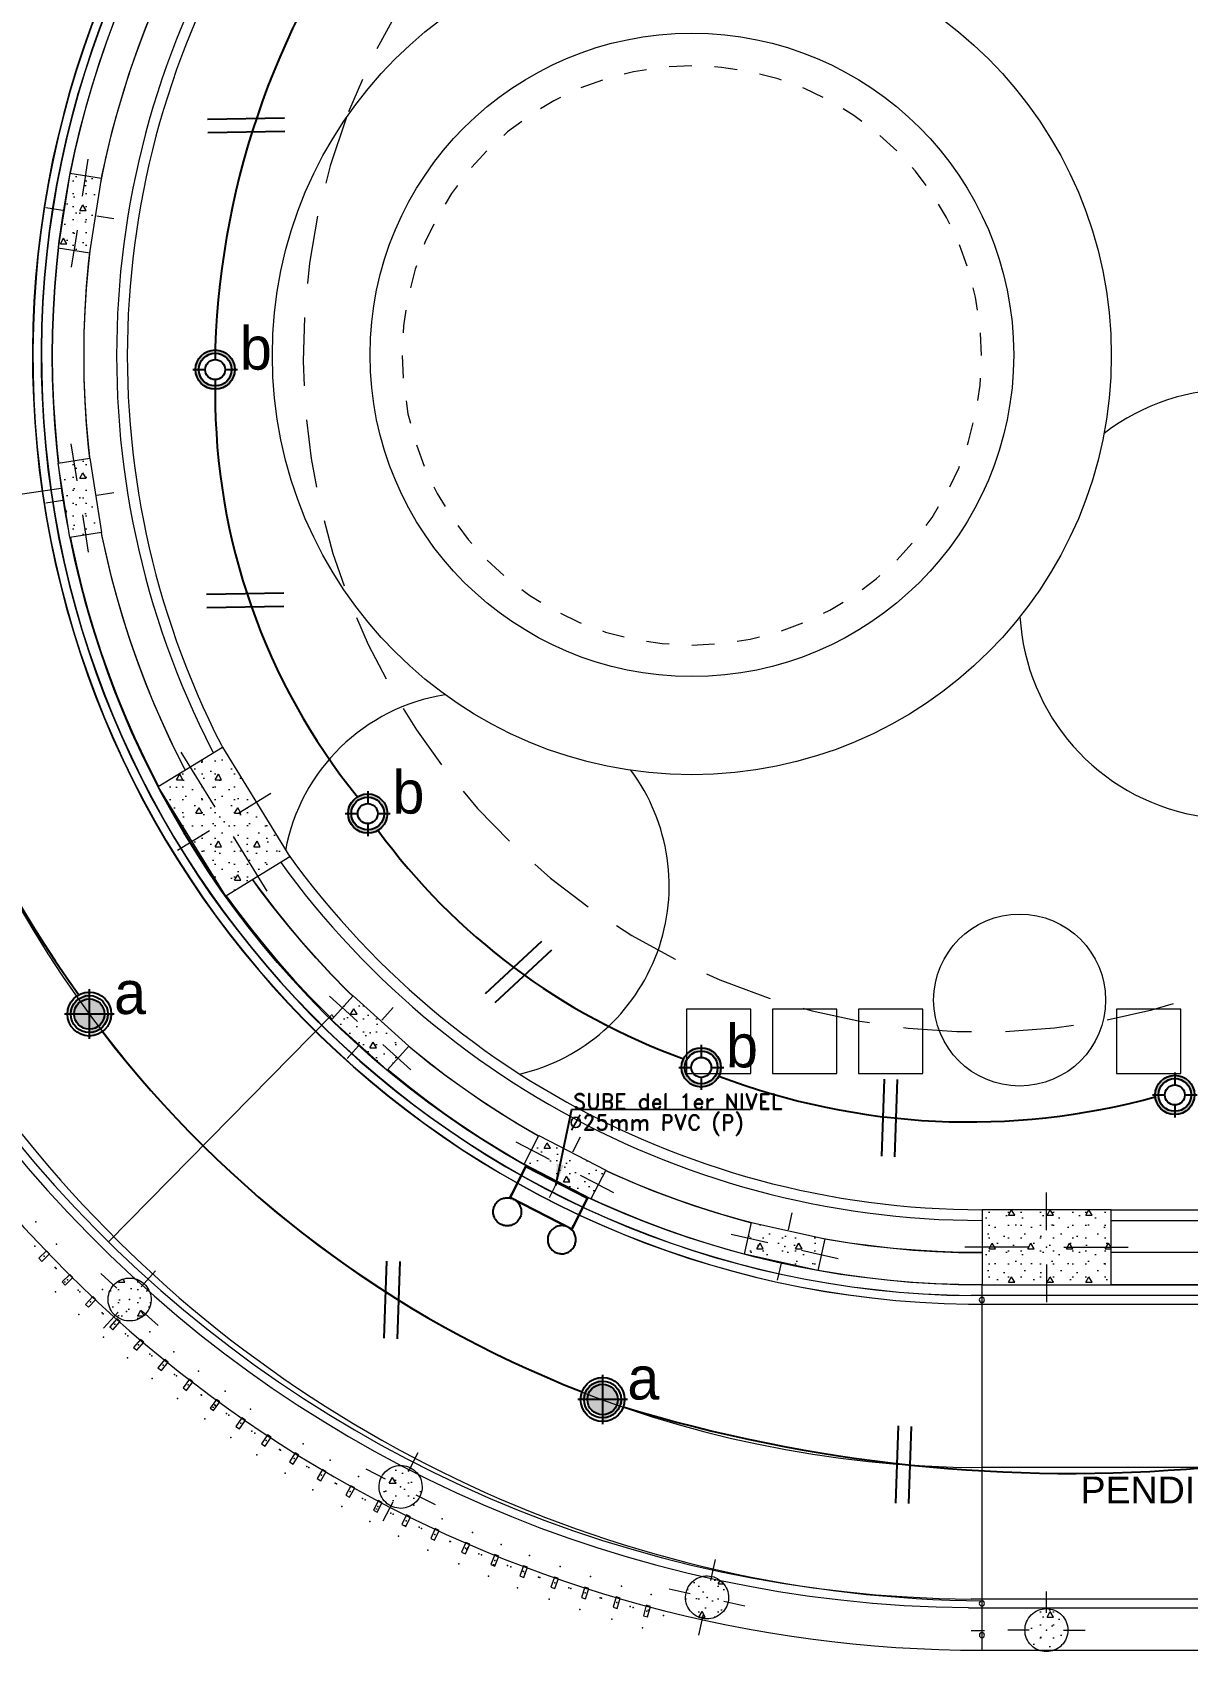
# Model space of a CAD drawing. Header units: feet. Extents: x 2 to 125, y -24 to 91.
# Drawn here: x 77.72 to 83.1, y 42.68 to 50.22 of the extents above; entities that cross this region are included whole.
import ezdxf

# ---------------------------------------------------------------- set-up
doc = ezdxf.new("R2010")
doc.units = ezdxf.units.FT
doc.header["$MEASUREMENT"] = 0
doc.set_wipeout_variables(frame=1)
for name, pattern in [('CONTINUA', [0]), ('Dashed', [0.211667, 0.105833, -0.105833]), ('HIDDEN', [9.525, 6.35, -3.175]), ('HIDDEN2', [0.1875, 0.125, -0.0625]), ('Wipeout_Contour', [1, 0, -1])]:
    doc.linetypes.add(name, pattern=pattern)
doc.layers.add('ALUMBRADO', color=1, linetype='Continuous')
doc.layers.add('Structural - Bearing', color=7, linetype='Continuous')
for name, color, linetype, lineweight, true_color in [('Annotation - Text_Pen_No__167', 7, 'Continuous', 13, 0x6a6a6a), ('Drawing & Figure_Pen_No__167', 7, 'Continuous', 13, 0x6a6a6a), ('Estructura – Carga_Pen_No__167', 7, 'Continuous', 13, 0x6a6a6a), ('RAMPA PROPUESTA 1 CERRAMIENTO_Pen_No__123', 7, 'Continuous', 0, 0xd8d8d8), ('Structural - Bearing_Pen_No__167', 7, 'Continuous', 13, 0x6a6a6a), ('Structural - Bearing_Pen_No__4', 7, 'Continuous', 20, 0x029e21)]:
    doc.layers.add(name, color=color, linetype=linetype, lineweight=lineweight, true_color=true_color)
for name, color, linetype, lineweight in [('corriente debil', 30, 'Continuous', 15), ('Cotas varias El', 253, 'Continuous', 13), ('Drawing & Figure_Pen_No__122', 9, 'Continuous', 13), ('Emergencia', 20, 'Continuous', 25), ('Estructura – Carga_Pen_No__122', 9, 'Continuous', 13), ('Interior - Stair & Railing_Pen_No__122', 9, 'Continuous', 13), ('Structural - Bearing_Pen_No__122', 9, 'Continuous', 13), ('TOMACORRIENTE', 5, 'HIDDEN2', 30)]:
    doc.layers.add(name, color=color, linetype=linetype, lineweight=lineweight)
doc.styles.add('01COTAS', font='romans.shx')
doc.styles.add('GENERATED_STYLE_1', font='arial.ttf')
doc.styles.add('GENERATED_STYLE_3', font='romand.shx')
doc.dimstyles.new('DIM-50-PLANTA', dxfattribs={"dimscale": 0.05, "dimtxt": 2, "dimasz": 2, "dimexe": 2, "dimexo": 2, "dimgap": 1, "dimtad": 1, "dimdec": 0, "dimlfac": 1000, "dimdsep": 46, "dimtxsty": '01COTAS', "dimcen": 25, "dimclrd": 9, "dimclre": 9, "dimclrt": 7, "dimadec": 0, "dimazin": 0, "dimtfac": 1, "dimtdec": 0, "dimtmove": 2, "dimatfit": 3, "dimfxl": 1, "dimtolj": 1, "dimtzin": 0, "dimarcsym": 0})
pattern_1 = [(0, (34.1127, 49.8555), (0, 0.3117692), [0.03, -0.15]), (0, (34.2027, 50.01138), (0, 0.3117692), [0.03, -0.15]), (60, (34.1127, 49.8555), (-0.27, 0.1558846), [0.03, -0.15]), (60, (34.2927, 49.8555), (-0.27, 0.1558846), [0.03, -0.15]), (120, (34.1427, 49.8555), (0.27, 0.1558846), [0.03, -0.15]), (120, (34.3227, 49.8555), (0.27, 0.1558846), [0.03, -0.15]), (0, (34.11271, 49.8855), (0, 0.06), [0, -0.06, 0, -0.09]), (45, (34.14271, 49.8855), (-0.04242641, 0.04242641), [0, -0.045, 0, -0.075])]

# ---------------------------------------------------------------- blocks, each defined once
blk = doc.blocks.new('LED PASILLO')
at = {"layer": 'ALUMBRADO'}
h = blk.add_hatch(color=202, dxfattribs=at)
h.dxf.hatch_style = 1
edge = h.paths.add_edge_path()
edge.add_line((0, 0.1376), (0, -0.1376))
edge.add_line((-0.1376, 0), (0.1376, 0))
edge = h.paths.add_edge_path()
edge.add_line((0, 0), (0, 0.0845))
edge.add_arc((0, 0), 0.0845, 90, 180)
edge.add_line((-0.0845, 0), (0, 0))
edge = h.paths.add_edge_path()
edge.add_line((0.0845, 0), (0, 0))
edge.add_line((0, 0), (0, -0.0845))
edge.add_arc((0, 0), 0.0845, 270, 360)
at = {"layer": 'ALUMBRADO', "color": 202}
for points in [[(0, 0.1376), (0, -0.1376)], [(-0.1376, 0), (0.1376, 0)]]:
    blk.add_lwpolyline(points, dxfattribs=at)
for radius in [0.1222, 0.1028, 0.0845]:
    blk.add_circle((0, 0), radius, dxfattribs=at)
blk = doc.blocks.new('LED')
at = {"layer": 'ALUMBRADO'}
h = blk.add_hatch(color=256, dxfattribs=at)
h.dxf.hatch_style = 1
edge = h.paths.add_edge_path(flags=17)
edge.add_arc((0, 0), 0.135, 0, 360)
edge = h.paths.add_edge_path()
edge.add_arc((0, 0), 0.162, 0, 360)
for points in [[(0, 0.185), (0, 0.082)], [(-0.185, 0), (-0.082, 0)], [(0.082, 0), (0.185, 0)], [(0, -0.082), (0, -0.185)]]:
    blk.add_lwpolyline(points, dxfattribs=at)
at = {"layer": 'ALUMBRADO', "linetype": 'CONTINUA', "ltscale": 0.003}
for radius in [0.162, 0.135, 0.0824]:
    blk.add_circle((0, 0), radius, dxfattribs=at)
blk = doc.blocks.new('Emergencia')
blk.add_lwpolyline([(0, 0), (0, 0)])
at = {"layer": 'Emergencia', "color": 5, "lineweight": 30}
for points in [[(0.25, -0.25), (0.25, 0), (-0.25, 0), (-0.25, -0.25)], [(-0.25, -0.222), (-0.25, -0.25), (0.25, -0.25), (0.25, -0.222)]]:
    blk.add_lwpolyline(points, dxfattribs=at)
at = {"color": 1, "lineweight": 5}
for points in [[(-0.171, -0.263), (-0.164, -0.267), (-0.158, -0.272), (-0.152, -0.277), (-0.146, -0.283), (-0.141, -0.289), (-0.136, -0.295), (-0.132, -0.302), (-0.129, -0.309), (-0.126, -0.316), (-0.123, -0.324), (-0.121, -0.332), (-0.12, -0.34), (-0.12, -0.348), (-0.12, -0.355), (-0.12, -0.363), (-0.121, -0.371), (-0.123, -0.379), (-0.126, -0.387), (-0.129, -0.394), (-0.133, -0.401), (-0.137, -0.408), (-0.141, -0.414), (-0.147, -0.42), (-0.152, -0.426), (-0.158, -0.431), (-0.165, -0.436), (-0.172, -0.44), (-0.179, -0.443), (-0.186, -0.447), (-0.194, -0.449), (-0.201, -0.451), (-0.209, -0.452), (-0.217, -0.453), (-0.225, -0.453), (-0.233, -0.452), (-0.241, -0.451), (-0.249, -0.449), (-0.256, -0.446), (-0.264, -0.443), (-0.271, -0.44), (-0.277, -0.436), (-0.284, -0.431), (-0.29, -0.426), (-0.295, -0.42), (-0.301, -0.414), (-0.305, -0.408), (-0.309, -0.401), (-0.313, -0.394), (-0.316, -0.386), (-0.319, -0.379), (-0.32, -0.371), (-0.322, -0.363), (-0.322, -0.355), (-0.322, -0.347), (-0.322, -0.339), (-0.32, -0.331), (-0.318, -0.324), (-0.316, -0.316), (-0.313, -0.309), (-0.309, -0.302), (-0.305, -0.295), (-0.3, -0.288), (-0.295, -0.282), (-0.29, -0.277), (-0.284, -0.272), (-0.277, -0.267), (-0.27, -0.263), (-0.263, -0.259), (-0.256, -0.256), (-0.248, -0.254), (-0.241, -0.252), (-0.233, -0.251), (-0.225, -0.25), (-0.217, -0.25), (-0.209, -0.251), (-0.201, -0.252), (-0.193, -0.254), (-0.186, -0.256), (-0.178, -0.259)], [(0.171, -0.263), (0.164, -0.267), (0.158, -0.272), (0.152, -0.277), (0.146, -0.283), (0.141, -0.289), (0.136, -0.295), (0.132, -0.302), (0.129, -0.309), (0.126, -0.316), (0.123, -0.324), (0.121, -0.332), (0.12, -0.34), (0.12, -0.348), (0.12, -0.355), (0.12, -0.363), (0.121, -0.371), (0.123, -0.379), (0.126, -0.387), (0.129, -0.394), (0.133, -0.401), (0.137, -0.408), (0.141, -0.414), (0.147, -0.42), (0.152, -0.426), (0.158, -0.431), (0.165, -0.436), (0.172, -0.44), (0.179, -0.443), (0.186, -0.447), (0.194, -0.449), (0.201, -0.451), (0.209, -0.452), (0.217, -0.453), (0.225, -0.453), (0.233, -0.452), (0.241, -0.451), (0.249, -0.449), (0.256, -0.446), (0.264, -0.443), (0.271, -0.44), (0.277, -0.436), (0.284, -0.431), (0.29, -0.426), (0.295, -0.42), (0.301, -0.414), (0.305, -0.408), (0.309, -0.401), (0.313, -0.394), (0.316, -0.386), (0.319, -0.379), (0.32, -0.371), (0.322, -0.363), (0.322, -0.355), (0.322, -0.347), (0.322, -0.339), (0.32, -0.331), (0.318, -0.324), (0.316, -0.316), (0.313, -0.309), (0.309, -0.302), (0.305, -0.295), (0.3, -0.288), (0.295, -0.282), (0.29, -0.277), (0.284, -0.272), (0.277, -0.267), (0.27, -0.263), (0.263, -0.259), (0.256, -0.256), (0.248, -0.254), (0.241, -0.252), (0.233, -0.251), (0.225, -0.25), (0.217, -0.25), (0.209, -0.251), (0.201, -0.252), (0.193, -0.254), (0.186, -0.256), (0.178, -0.259)]]:
    blk.add_wipeout(points, dxfattribs=at).dxf.layer = 'Emergencia'
at = {"layer": 'Emergencia', "color": 30, "true_color": 0xf26722}
for points in [[(-0.171, -0.263), (-0.164, -0.267), (-0.158, -0.272), (-0.152, -0.277), (-0.146, -0.283), (-0.141, -0.289), (-0.136, -0.295), (-0.132, -0.302), (-0.129, -0.309), (-0.126, -0.316), (-0.123, -0.324), (-0.121, -0.332), (-0.12, -0.34), (-0.12, -0.348), (-0.12, -0.355), (-0.12, -0.363), (-0.121, -0.371), (-0.123, -0.379), (-0.126, -0.387), (-0.129, -0.394), (-0.133, -0.401), (-0.137, -0.408), (-0.141, -0.414), (-0.147, -0.42), (-0.152, -0.426), (-0.158, -0.431), (-0.165, -0.436), (-0.172, -0.44), (-0.179, -0.443), (-0.186, -0.447), (-0.194, -0.449), (-0.201, -0.451), (-0.209, -0.452), (-0.217, -0.453), (-0.225, -0.453), (-0.233, -0.452), (-0.241, -0.451), (-0.249, -0.449), (-0.256, -0.446), (-0.264, -0.443), (-0.271, -0.44), (-0.277, -0.436), (-0.284, -0.431), (-0.29, -0.426), (-0.295, -0.42), (-0.301, -0.414), (-0.305, -0.408), (-0.309, -0.401), (-0.313, -0.394), (-0.316, -0.386), (-0.319, -0.379), (-0.32, -0.371), (-0.322, -0.363), (-0.322, -0.355), (-0.322, -0.347), (-0.322, -0.339), (-0.32, -0.331), (-0.318, -0.324), (-0.316, -0.316), (-0.313, -0.309), (-0.309, -0.302), (-0.305, -0.295), (-0.3, -0.288), (-0.295, -0.282), (-0.29, -0.277), (-0.284, -0.272), (-0.277, -0.267), (-0.27, -0.263), (-0.263, -0.259), (-0.256, -0.256), (-0.248, -0.254), (-0.241, -0.252), (-0.233, -0.251), (-0.225, -0.25), (-0.217, -0.25), (-0.209, -0.251), (-0.201, -0.252), (-0.193, -0.254), (-0.186, -0.256), (-0.178, -0.259)], [(0.171, -0.263), (0.164, -0.267), (0.158, -0.272), (0.152, -0.277), (0.146, -0.283), (0.141, -0.289), (0.136, -0.295), (0.132, -0.302), (0.129, -0.309), (0.126, -0.316), (0.123, -0.324), (0.121, -0.332), (0.12, -0.34), (0.12, -0.348), (0.12, -0.355), (0.12, -0.363), (0.121, -0.371), (0.123, -0.379), (0.126, -0.387), (0.129, -0.394), (0.133, -0.401), (0.137, -0.408), (0.141, -0.414), (0.147, -0.42), (0.152, -0.426), (0.158, -0.431), (0.165, -0.436), (0.172, -0.44), (0.179, -0.443), (0.186, -0.447), (0.194, -0.449), (0.201, -0.451), (0.209, -0.452), (0.217, -0.453), (0.225, -0.453), (0.233, -0.452), (0.241, -0.451), (0.249, -0.449), (0.256, -0.446), (0.264, -0.443), (0.271, -0.44), (0.277, -0.436), (0.284, -0.431), (0.29, -0.426), (0.295, -0.42), (0.301, -0.414), (0.305, -0.408), (0.309, -0.401), (0.313, -0.394), (0.316, -0.386), (0.319, -0.379), (0.32, -0.371), (0.322, -0.363), (0.322, -0.355), (0.322, -0.347), (0.322, -0.339), (0.32, -0.331), (0.318, -0.324), (0.316, -0.316), (0.313, -0.309), (0.309, -0.302), (0.305, -0.295), (0.3, -0.288), (0.295, -0.282), (0.29, -0.277), (0.284, -0.272), (0.277, -0.267), (0.27, -0.263), (0.263, -0.259), (0.256, -0.256), (0.248, -0.254), (0.241, -0.252), (0.233, -0.251), (0.225, -0.25), (0.217, -0.25), (0.209, -0.251), (0.201, -0.252), (0.193, -0.254), (0.186, -0.256), (0.178, -0.259)]]:
    blk.add_lwpolyline(points, close=True, dxfattribs=at)

msp = doc.modelspace()

# ---------------------------------------------------------------- hatches: boundary and pattern name
at = {"layer": 'Cotas varias El'}
h = msp.add_hatch(dxfattribs=at)
h.set_pattern_fill('STRUCTURAL_CONCRETE', color=256, style=0, pattern_type=2)
h.set_pattern_definition(pattern_1)
h.paths.add_polyline_path([(77.8615, 44.4009), (77.8757, 44.3869), (77.9108, 44.4225), (77.8966, 44.4365)])
h = msp.add_hatch(dxfattribs=at)
h.set_pattern_fill('STRUCTURAL_CONCRETE', color=256, style=0, pattern_type=2)
h.set_pattern_definition(pattern_1)
h.paths.add_polyline_path([(78.1004, 44.3863, 0.414214), (78.1077, 44.2451, 0.414214), (78.2489, 44.2523, 0.414214), (78.2416, 44.3935, 0.414214)])
h = msp.add_hatch(dxfattribs=at)
h.set_pattern_fill('STRUCTURAL_CONCRETE', color=256, style=0, pattern_type=2)
h.set_pattern_definition(pattern_1)
h.paths.add_polyline_path([(78.0827, 44.1923), (78.0976, 44.179), (78.1309, 44.2163), (78.116, 44.2297)])
h = msp.add_hatch(dxfattribs=at)
h.set_pattern_fill('STRUCTURAL_CONCRETE', color=256, style=0, pattern_type=2)
h.set_pattern_definition(pattern_1)
h.paths.add_polyline_path([(78.549, 43.8142), (78.5651, 43.8024), (78.5946, 43.8428), (78.5784, 43.8546)])
h = msp.add_hatch(dxfattribs=at)
h.set_pattern_fill('STRUCTURAL_CONCRETE', color=256, style=0, pattern_type=2)
h.set_pattern_definition(pattern_1)
h.paths.add_polyline_path([(79.3468, 43.4932, 0.414214), (79.3901, 43.3586, 0.414214), (79.5247, 43.4019, 0.414214), (79.4814, 43.5365, 0.414214)])
h = msp.add_hatch(dxfattribs=at)
h.set_pattern_fill('STRUCTURAL_CONCRETE', color=256, style=0, pattern_type=2)
h.set_pattern_definition(pattern_1)
h.paths.add_polyline_path([(79.3094, 43.3394), (79.3271, 43.3301), (79.3503, 43.3744), (79.3326, 43.3837)])
h = msp.add_hatch(dxfattribs=at)
h.set_pattern_fill('STRUCTURAL_CONCRETE', color=256, style=0, pattern_type=2)
h.set_pattern_definition(pattern_1)
h.paths.add_polyline_path([(79.4416, 43.2718), (79.4596, 43.263), (79.4817, 43.3079), (79.4637, 43.3167)])
h = msp.add_hatch(dxfattribs=at)
h.set_pattern_fill('STRUCTURAL_CONCRETE', color=256, style=0, pattern_type=2)
h.set_pattern_definition(pattern_1)
h.paths.add_polyline_path([(79.7188, 43.1431), (79.7372, 43.1352), (79.757, 43.1811), (79.7386, 43.1891)])
h = msp.add_hatch(dxfattribs=at)
h.set_pattern_fill('STRUCTURAL_CONCRETE', color=256, style=0, pattern_type=2)
h.set_pattern_definition(pattern_1)
h.paths.add_polyline_path([(79.8551, 43.0859), (79.8737, 43.0785), (79.8924, 43.1249), (79.8738, 43.1323)])
h = msp.add_hatch(dxfattribs=at)
h.set_pattern_fill('STRUCTURAL_CONCRETE', color=256, style=0, pattern_type=2)
h.set_pattern_definition(pattern_1)
h.paths.add_polyline_path([(79.9895, 43.0333), (80.0082, 43.0263), (80.0258, 43.0731), (80.007, 43.0801)])
h = msp.add_hatch(dxfattribs=at)
h.set_pattern_fill('STRUCTURAL_CONCRETE', color=256, style=0, pattern_type=2)
h.set_pattern_definition(pattern_1)
h.paths.add_polyline_path([(80.7633, 42.9547, 0.414214), (80.8394, 42.8355, 0.414214), (80.9586, 42.9116, 0.414214), (80.8825, 43.0308, 0.414214)])
h = msp.add_hatch(dxfattribs=at)
h.set_pattern_fill('STRUCTURAL_CONCRETE', color=256, style=0, pattern_type=2)
h.set_pattern_definition(pattern_1)
h.paths.add_polyline_path([(80.5653, 42.8479), (80.5846, 42.8427), (80.5975, 42.8911), (80.5781, 42.8962)])
h = msp.add_hatch(dxfattribs=at)
h.set_pattern_fill('STRUCTURAL_CONCRETE', color=256, style=0, pattern_type=2)
h.set_pattern_definition(pattern_1)
h.paths.add_polyline_path([(82.3397, 42.7808, 0.414214), (82.4397, 42.6808, 0.414214), (82.5397, 42.7808, 0.414214), (82.4397, 42.8808, 0.414214)])

# ---------------------------------------------------------------- linework, layer by layer
at = {"layer": 'ALUMBRADO', "color": 114, "lineweight": 25}
for points in [[(78.5371, 49.812), (78.896, 49.8185)], [(78.5381, 49.7506), (78.8969, 49.7571)], [(78.5333, 47.6012), (78.8921, 47.6077)], [(78.5342, 47.5398), (78.8931, 47.5463)], [(79.8306, 45.7427), (80.0929, 45.9877)], [(79.8761, 45.7016), (80.1384, 45.9466)], [(81.6736, 44.9862), (81.686, 45.3449)], [(81.735, 44.9839), (81.7474, 45.3426)], [(79.3597, 44.1392), (79.3721, 44.4979)], [(79.421, 44.1369), (79.4334, 44.4956)], [(81.7386, 43.3722), (81.751, 43.7309)], [(81.7999, 43.3699), (81.8123, 43.7286)]]:
    msp.add_lwpolyline(points, dxfattribs=at)
at = {"layer": 'ALUMBRADO', "linetype": 'CONTINUA', "lineweight": 25}
for centre, radius, start, end in [((82.3609, 48.6167), 3.7903, 142.54705, 177.967), ((82.0798, 48.4241), 3.2784, 249.20814, 285.32544), ((82.5538, 50.6673), 7.1572, 253.08663, 275.00029)]:
    msp.add_arc(centre, radius, start, end, dxfattribs=at)
at = {"layer": 'Cotas varias El'}
for p, q in [((76.4071, 47.8809), (77.8764, 48.0981)), ((78.1153, 44.3729), (78.041, 44.4399)), ((78.2282, 44.3787), (78.2952, 44.4529)), ((82.1407, 42.6874), (82.1403, 44.3874)), ((84.6497, 44.3374), (82.1525, 44.3374)), ((84.6497, 44.3374), (82.1525, 44.3374)), ((84.6497, 44.3374), (82.1525, 44.3374)), ((84.6497, 44.3374), (82.1525, 44.3374)), ((84.6496, 44.3374), (82.1527, 44.3373)), ((84.6496, 44.3374), (82.1527, 44.3373)), ((84.6496, 44.3374), (82.1527, 44.3373)), ((84.6496, 44.3374), (82.1527, 44.3373)), ((78.1211, 44.2599), (78.0541, 44.1857)), ((78.234, 44.2657), (78.3083, 44.1987)), ((82.1525, 44.2974), (84.6497, 44.2974)), ((82.1525, 44.2974), (84.6497, 44.2974)), ((82.1525, 44.2974), (84.6497, 44.2974)), ((82.1525, 44.2974), (84.6497, 44.2974)), ((82.1527, 44.2973), (84.6496, 44.2974)), ((82.1527, 44.2973), (84.6496, 44.2974)), ((82.1527, 44.2973), (84.6496, 44.2974)), ((82.1527, 44.2973), (84.6496, 44.2974)), ((79.4723, 43.5187), (79.5179, 43.6077)), ((79.3646, 43.4841), (79.2756, 43.5298)), ((79.5069, 43.411), (79.5959, 43.3654)), ((79.3992, 43.3764), (79.3536, 43.2874)), ((80.7828, 42.9504), (80.6851, 42.972)), ((82.4397, 42.8608), (82.4397, 42.9608)), ((80.939, 42.9159), (81.0367, 42.8944)), ((82.077, 42.8853), (82.077, 42.8853)), ((82.077, 42.8853), (82.0895, 42.8852)), ((82.077, 42.8853), (82.077, 42.8853)), ((82.077, 42.8853), (82.0895, 42.8852)), ((82.077, 42.8853), (82.077, 42.8853)), ((82.077, 42.8853), (82.0895, 42.8852)), ((82.077, 42.8853), (82.077, 42.8853)), ((82.077, 42.8853), (82.0895, 42.8852)), ((82.0895, 42.8852), (82.0895, 42.8852)), ((82.0895, 42.8852), (82.1146, 42.8851)), ((82.0895, 42.8852), (82.0895, 42.8852)), ((82.0895, 42.8852), (82.1146, 42.8851)), ((82.0895, 42.8852), (82.0895, 42.8852)), ((82.0895, 42.8852), (82.1146, 42.8851)), ((82.0895, 42.8852), (82.0895, 42.8852)), ((82.0895, 42.8852), (82.1146, 42.8851)), ((82.1147, 42.9251), (82.0898, 42.9252)), ((82.0898, 42.9252), (82.0898, 42.9252)), ((82.1147, 42.9251), (82.0898, 42.9252)), ((82.0898, 42.9252), (82.0898, 42.9252)), ((82.1147, 42.9251), (82.0898, 42.9252)), ((82.0898, 42.9252), (82.0898, 42.9252)), ((82.1147, 42.9251), (82.0898, 42.9252)), ((82.0898, 42.9252), (82.0898, 42.9252)), ((82.1146, 42.8851), (82.1396, 42.885)), ((82.1146, 42.8851), (82.1396, 42.885)), ((82.1146, 42.8851), (82.1396, 42.885)), ((82.1146, 42.8851), (82.1396, 42.885)), ((82.1397, 42.925), (82.1147, 42.9251)), ((82.1397, 42.925), (82.1147, 42.9251)), ((82.1397, 42.925), (82.1147, 42.9251)), ((82.1397, 42.925), (82.1147, 42.9251)), ((82.1396, 42.885), (82.1397, 42.885)), ((82.1396, 42.885), (82.1397, 42.885)), ((82.1396, 42.885), (82.1397, 42.885)), ((82.1396, 42.885), (82.1397, 42.885)), ((82.1522, 42.925), (82.1397, 42.925)), ((82.1397, 42.925), (82.1397, 42.925)), ((82.1522, 42.925), (82.1397, 42.925)), ((82.1397, 42.925), (82.1397, 42.925)), ((82.1522, 42.925), (82.1397, 42.925)), ((82.1397, 42.925), (82.1397, 42.925)), ((82.1522, 42.925), (82.1397, 42.925)), ((82.1397, 42.925), (82.1397, 42.925)), ((82.1397, 42.885), (82.1522, 42.885)), ((82.1397, 42.885), (82.1522, 42.885)), ((82.1397, 42.885), (82.1522, 42.885)), ((82.1397, 42.885), (82.1522, 42.885)), ((84.6353, 42.925), (82.1522, 42.925)), ((84.6353, 42.925), (82.1522, 42.925)), ((82.1522, 42.885), (84.6353, 42.885)), ((82.115, 42.7776), (82.0901, 42.7778)), ((82.115, 42.7776), (82.0901, 42.7778)), ((82.115, 42.7776), (82.0901, 42.7778)), ((82.115, 42.7776), (82.0901, 42.7778)), ((82.1398, 42.7774), (82.115, 42.7776)), ((82.1398, 42.7774), (82.115, 42.7776)), ((82.1398, 42.7774), (82.115, 42.7776)), ((82.1398, 42.7774), (82.115, 42.7776)), ((82.1399, 42.7774), (82.1398, 42.7774)), ((82.1399, 42.7774), (82.1398, 42.7774)), ((82.1399, 42.7774), (82.1398, 42.7774)), ((82.1399, 42.7774), (82.1398, 42.7774)), ((82.1523, 42.7774), (82.1399, 42.7774)), ((82.1523, 42.7774), (82.1399, 42.7774)), ((82.1523, 42.7774), (82.1399, 42.7774)), ((82.1523, 42.7774), (82.1399, 42.7774)), ((82.3597, 42.7808), (82.2597, 42.7808)), ((82.5197, 42.7808), (82.6197, 42.7808))]:
    msp.add_line(p, q, dxfattribs=at)
for points in [[(88.0353, 54.7374), (82.1407, 54.7374, 1.000452), (82.1407, 42.6874), (88.0353, 42.6874)], [(85.7353, 52.6874), (82.7403, 52.6874), (82.1403, 52.6874, 1.000253), (82.1403, 44.7374), (85.7353, 44.7374), (85.7353, 44.3874), (82.1403, 44.3874, -0.414993), (77.8153, 48.7124, -0.414599), (82.1403, 53.0374), (85.7353, 53.0374)], [(85.7353, 44.5374), (84.6353, 44.5374), (82.1393, 44.536, -1), (82.1393, 52.8888), (86.3353, 52.8888), (86.3353, 53.0374), (82.1403, 53.0374, 0.414993), (77.8153, 48.7124, 0.413351), (82.1403, 44.3874), (85.7353, 44.3874)], [(85.7353, 52.7374), (82.7403, 52.7374), (82.1403, 52.7374, 1.000252), (82.1403, 44.6874), (85.6853, 44.6874), (85.6853, 44.5374), (82.1403, 44.5374, -0.414998), (77.9629, 48.7124, -0.414603), (82.1393, 52.8888), (85.7353, 52.8873)], [(78.1004, 44.3863, -0.414214), (78.2416, 44.3935, -0.414214), (78.2489, 44.2523, -0.414214), (78.1077, 44.2451, -0.414214)], [(79.3468, 43.4932, -0.414214), (79.4814, 43.5365, -0.414214), (79.5247, 43.4019, -0.414214), (79.3901, 43.3586, -0.414214)], [(80.7633, 42.9547, -0.414214), (80.8825, 43.0308, -0.414214), (80.9586, 42.9116, -0.414214), (80.8394, 42.8355, -0.414214)], [(82.1396, 42.917, 1), (82.1396, 42.893, 1)], [(82.3397, 42.7808, -0.414214), (82.4397, 42.8808, -0.414214), (82.5397, 42.7808, -0.414214), (82.4397, 42.6808, -0.414214)], [(82.1398, 42.7694, 1), (82.1398, 42.7454, 1)]]:
    msp.add_lwpolyline(points, format="xyb", close=True, dxfattribs=at)
for points in [[(77.753, 44.5112), (77.7669, 44.4968), (77.8029, 44.5315), (77.789, 44.5459)], [(77.8615, 44.4009), (77.8757, 44.3869), (77.9108, 44.4225), (77.8966, 44.4365)], [(77.9691, 44.2968), (77.9837, 44.2831), (78.0179, 44.3196), (78.0033, 44.3332)], [(78.0827, 44.1923), (78.0976, 44.179), (78.1309, 44.2163), (78.116, 44.2297)], [(78.1929, 44.0959), (78.2082, 44.0829), (78.2405, 44.121), (78.2253, 44.134)], [(78.307, 44.0008), (78.3226, 43.9883), (78.354, 44.0272), (78.3384, 44.0397)], [(78.4234, 43.9086), (78.4392, 43.8964), (78.4697, 43.9361), (78.4539, 43.9483)], [(78.549, 43.8142), (78.5651, 43.8024), (78.5946, 43.8428), (78.5784, 43.8546)], [(78.6693, 43.7283), (78.6857, 43.7169), (78.7142, 43.758), (78.6977, 43.7694)], [(78.7887, 43.6473), (78.8054, 43.6363), (78.8329, 43.6781), (78.8162, 43.6891)], [(78.9188, 43.5637), (78.9358, 43.5532), (78.9622, 43.5956), (78.9452, 43.6062)], [(79.0468, 43.4859), (79.064, 43.4758), (79.0894, 43.5189), (79.0721, 43.529)], [(79.1806, 43.4091), (79.1981, 43.3994), (79.2223, 43.4432), (79.2048, 43.4528)], [(79.3094, 43.3394), (79.3271, 43.3301), (79.3503, 43.3744), (79.3326, 43.3837)], [(79.4416, 43.2718), (79.4596, 43.263), (79.4817, 43.3079), (79.4637, 43.3167)], [(79.5755, 43.2076), (79.5937, 43.1992), (79.6146, 43.2446), (79.5965, 43.253)], [(79.7188, 43.1431), (79.7372, 43.1352), (79.757, 43.1811), (79.7386, 43.1891)], [(79.8551, 43.0859), (79.8737, 43.0785), (79.8924, 43.1249), (79.8738, 43.1323)], [(79.9895, 43.0333), (80.0082, 43.0263), (80.0258, 43.0731), (80.007, 43.0801)], [(80.1348, 42.9805), (80.1537, 42.9739), (80.1701, 43.0212), (80.1512, 43.0277)], [(80.2768, 42.9329), (80.2959, 42.9268), (80.3111, 42.9744), (80.292, 42.9805)], [(80.4243, 42.8875), (80.4435, 42.8819), (80.4575, 42.9299), (80.4383, 42.9355)], [(80.5653, 42.8479), (80.5846, 42.8427), (80.5975, 42.8911), (80.5781, 42.8962)]]:
    msp.add_lwpolyline(points, close=True, dxfattribs=at)
for radius, start, end in [(5.8315, 90.12888, 269.40029), (5.8315, 90.12888, 269.40029), (5.8315, 90.12888, 269.40029), (5.8315, 90.12888, 269.40029), (5.7915, 90.0061, 269.52272), (5.7915, 90.0061, 269.52272), (5.7915, 90.0061, 269.52272), (5.7915, 90.0061, 269.52272)]:
    msp.add_arc((82.138, 48.7166), radius, start, end, dxfattribs=at)
for p in [(77.7337, 44.5671), (77.778, 44.5213), (77.8292, 44.4679), (77.8335, 44.4637), (77.8861, 44.4117), (77.83, 44.3547), (77.9352, 44.3629), (77.9431, 44.3555), (77.9935, 44.3082), (78.0483, 44.3665), (78.1746, 44.3193), (77.9388, 44.2498), (78.0471, 44.2576), (78.0519, 44.2534), (78.1601, 44.264), (78.1068, 44.2043), (78.1558, 44.1603), (78.2685, 44.1694), (78.0535, 44.1446), (78.1665, 44.1511), (78.2167, 44.1085), (78.1649, 44.0475), (78.2683, 44.0643), (78.2777, 44.0567), (78.3305, 44.014), (78.3808, 44.0762), (78.2802, 43.9518), (78.3831, 43.9711), (78.3927, 43.9637), (78.4953, 43.9858), (78.3978, 43.8589), (78.4466, 43.9223), (78.5071, 43.8756), (78.51, 43.8736), (78.6189, 43.8931), (78.5718, 43.8285), (78.6259, 43.7887), (78.6364, 43.7814), (78.7372, 43.809), (78.5247, 43.7638), (78.6917, 43.7432), (78.7439, 43.7067), (78.6462, 43.6774), (78.7575, 43.6976), (78.8108, 43.6627), (78.9827, 43.6476), (78.7668, 43.5959), (78.8725, 43.6219), (78.8776, 43.6188), (78.9405, 43.5797), (78.8983, 43.5117), (78.9991, 43.5429), (79.0084, 43.5374), (79.0681, 43.5024), (79.2402, 43.4961), (79.0275, 43.4334), (79.1315, 43.4649), (79.137, 43.4619), (79.2015, 43.4261), (79.3669, 43.4278), (79.4357, 43.4476), (79.1627, 43.3562), (79.259, 43.3939), (79.2714, 43.3874), (79.3298, 43.3569), (79.497, 43.3616), (79.2928, 43.286), (79.3899, 43.3252), (79.4007, 43.3198), (79.4617, 43.2898), (79.5225, 43.2596), (79.5334, 43.2545), (79.6286, 43.2987), (79.4263, 43.2181), (79.5951, 43.2261), (79.6644, 43.1938), (79.6677, 43.1925), (79.7696, 43.2356), (79.9036, 43.1796), (79.5615, 43.1534), (79.7379, 43.1621), (79.7995, 43.1353), (79.8114, 43.1305), (79.8737, 43.1054), (80.0357, 43.1281), (79.7062, 43.0887), (79.8439, 43.0312), (79.9327, 43.0813), (79.948, 43.0755), (80.0076, 43.0532), (80.0769, 43.027), (80.1786, 43.0764), (80.3183, 43.0299), (79.9795, 42.9783), (80.0825, 43.0251), (80.1524, 43.0008), (80.2177, 42.978), (80.228, 42.9747), (80.2939, 42.9536), (80.4632, 42.9855), (80.1263, 42.9253), (80.2696, 42.8774), (80.3641, 42.9311), (80.3702, 42.9293), (80.4409, 42.9087), (80.5041, 42.89), (80.5177, 42.8863), (80.6019, 42.9468), (80.4185, 42.8319), (80.5814, 42.8695), (80.6587, 42.849), (80.5609, 42.7921), (82.4397, 42.7808)]:
    msp.add_point(p, dxfattribs=at)
at = {"layer": 'Drawing & Figure_Pen_No__122', "color": 9, "linetype": 'Continuous', "lineweight": 13}
for centre, radius in [((80.7905, 48.7154), 1.497), ((82.3153, 45.7129), 0.4)]:
    msp.add_circle(centre, radius, dxfattribs=at)
for centre, radius, start, end in [((83.3151, 47.5555), 1, 183.34919, 127.40075), ((79.7849, 46.2451), 0.9, 99.04183, 169.52555), ((79.7849, 46.2451), 0.9, 283.1581, 36.62391), ((79.7849, 46.2451), 0.9, 221.81648, 222.81878)]:
    msp.add_arc(centre, radius, start, end, dxfattribs=at)
at = {"layer": 'Drawing & Figure_Pen_No__167', "color": 251, "linetype": 'Continuous', "lineweight": 13, "true_color": 0x6a6a6a}
for p, q in [((78.0773, 44.5871), (79.1128, 45.6407)), ((84.6497, 43.5374), (82.1397, 43.5374))]:
    msp.add_line(p, q, dxfattribs=at)
msp.add_arc((82.1577, 48.7124), 5.1751, 90.24761, 269.80078, dxfattribs=at)
at = {"layer": 'Estructura – Carga_Pen_No__122', "color": 9, "linetype": 'Continuous', "lineweight": 13}
for points in [[(80.7651, 45.671), (80.7651, 45.371), (81.0651, 45.371), (81.0651, 45.671)], [(81.1651, 45.671), (81.1651, 45.371), (81.4651, 45.371), (81.4651, 45.671)], [(81.5651, 45.371), (81.8651, 45.371), (81.8651, 45.671), (81.5651, 45.671)], [(82.7651, 45.371), (83.0651, 45.371), (83.0651, 45.671), (82.7651, 45.671)]]:
    msp.add_lwpolyline(points, close=True, dxfattribs=at)
at = {"layer": 'Estructura – Carga_Pen_No__167', "color": 251, "linetype": 'Dashed', "lineweight": 13, "true_color": 0x6a6a6a, "flags": 128}
msp.add_lwpolyline([(82.138, 48.7124, 1), (79.4426, 48.7131, 1)], format="xyb", close=True, dxfattribs=at)
at = {"layer": 'Interior - Stair & Railing_Pen_No__122', "color": 9, "linetype": 'Continuous', "lineweight": 13}
for p, q in [((82.0899, 44.3376), (82.0898, 44.3376)), ((82.0898, 44.3376), (82.0898, 44.3376)), ((82.0899, 44.3376), (82.0898, 44.3376)), ((82.0898, 44.3376), (82.0898, 44.3376)), ((82.0899, 44.3376), (82.0898, 44.3376)), ((82.0898, 44.3376), (82.0898, 44.3376)), ((82.0899, 44.3376), (82.0898, 44.3376)), ((82.0898, 44.3376), (82.0898, 44.3376)), ((82.0899, 44.3376), (82.0898, 44.3376)), ((82.0899, 44.3376), (82.0898, 44.3376)), ((82.0899, 44.3376), (82.0898, 44.3376)), ((82.0899, 44.3376), (82.0898, 44.3376)), ((82.1149, 44.3375), (82.0899, 44.3376)), ((82.1149, 44.3375), (82.0899, 44.3376)), ((82.1149, 44.3375), (82.0899, 44.3376)), ((82.1149, 44.3375), (82.0899, 44.3376)), ((82.115, 44.3375), (82.0899, 44.3376)), ((82.115, 44.3375), (82.0899, 44.3376)), ((82.115, 44.3375), (82.0899, 44.3376)), ((82.115, 44.3375), (82.0899, 44.3376)), ((82.1395, 44.3374), (82.1149, 44.3375)), ((82.1395, 44.3374), (82.1149, 44.3375)), ((82.1395, 44.3374), (82.1149, 44.3375)), ((82.1395, 44.3374), (82.1149, 44.3375)), ((82.1393, 44.3373), (82.115, 44.3375)), ((82.1393, 44.3373), (82.115, 44.3375)), ((82.1393, 44.3373), (82.115, 44.3375)), ((82.1393, 44.3373), (82.115, 44.3375)), ((82.1401, 44.3373), (82.1393, 44.3373)), ((82.1401, 44.3373), (82.1393, 44.3373)), ((82.1401, 44.3373), (82.1393, 44.3373)), ((82.1401, 44.3373), (82.1393, 44.3373)), ((82.1399, 44.3374), (82.1395, 44.3374)), ((82.1399, 44.3374), (82.1395, 44.3374)), ((82.1399, 44.3374), (82.1395, 44.3374)), ((82.1399, 44.3374), (82.1395, 44.3374)), ((82.1525, 44.3374), (82.1399, 44.3374)), ((82.1399, 44.3374), (82.1399, 44.3374)), ((82.1525, 44.3374), (82.1399, 44.3374)), ((82.1399, 44.3374), (82.1399, 44.3374)), ((82.1525, 44.3374), (82.1399, 44.3374)), ((82.1399, 44.3374), (82.1399, 44.3374)), ((82.1525, 44.3374), (82.1399, 44.3374)), ((82.1399, 44.3374), (82.1399, 44.3374)), ((82.1527, 44.3373), (82.1401, 44.3373)), ((82.1401, 44.3373), (82.1401, 44.3373)), ((82.1527, 44.3373), (82.1401, 44.3373)), ((82.1401, 44.3373), (82.1401, 44.3373)), ((82.1527, 44.3373), (82.1401, 44.3373)), ((82.1401, 44.3373), (82.1401, 44.3373)), ((82.1527, 44.3373), (82.1401, 44.3373)), ((82.1401, 44.3373), (82.1401, 44.3373)), ((82.0768, 44.2978), (82.0768, 44.2978)), ((82.0768, 44.2978), (82.0894, 44.2976)), ((82.0768, 44.2978), (82.0768, 44.2978)), ((82.0768, 44.2978), (82.0894, 44.2976)), ((82.0768, 44.2978), (82.0768, 44.2978)), ((82.0768, 44.2978), (82.0894, 44.2976)), ((82.0768, 44.2978), (82.0768, 44.2978)), ((82.0768, 44.2978), (82.0894, 44.2976)), ((82.0769, 44.2978), (82.0769, 44.2978)), ((82.0769, 44.2978), (82.0894, 44.2976)), ((82.0769, 44.2978), (82.0769, 44.2978)), ((82.0769, 44.2978), (82.0894, 44.2976)), ((82.0769, 44.2978), (82.0769, 44.2978)), ((82.0769, 44.2978), (82.0894, 44.2976)), ((82.0769, 44.2978), (82.0769, 44.2978)), ((82.0769, 44.2978), (82.0894, 44.2976)), ((82.0894, 44.2976), (82.0895, 44.2976)), ((82.0894, 44.2976), (82.0895, 44.2976)), ((82.0894, 44.2976), (82.0895, 44.2976)), ((82.0894, 44.2976), (82.0895, 44.2976)), ((82.0894, 44.2976), (82.0895, 44.2976)), ((82.0894, 44.2976), (82.0895, 44.2976)), ((82.0894, 44.2976), (82.0895, 44.2976)), ((82.0894, 44.2976), (82.0895, 44.2976)), ((82.0895, 44.2976), (82.1147, 44.2975)), ((82.0895, 44.2976), (82.1147, 44.2975)), ((82.0895, 44.2976), (82.1147, 44.2975)), ((82.0895, 44.2976), (82.1147, 44.2975)), ((82.0895, 44.2976), (82.1148, 44.2975)), ((82.0895, 44.2976), (82.1148, 44.2975)), ((82.0895, 44.2976), (82.1148, 44.2975)), ((82.0895, 44.2976), (82.1148, 44.2975)), ((82.1147, 44.2975), (82.1393, 44.2974)), ((82.1147, 44.2975), (82.1393, 44.2974)), ((82.1147, 44.2975), (82.1393, 44.2974)), ((82.1147, 44.2975), (82.1393, 44.2974)), ((82.1148, 44.2975), (82.1391, 44.2973)), ((82.1148, 44.2975), (82.1391, 44.2973)), ((82.1148, 44.2975), (82.1391, 44.2973)), ((82.1148, 44.2975), (82.1391, 44.2973)), ((82.1391, 44.2973), (82.1401, 44.2973)), ((82.1391, 44.2973), (82.1401, 44.2973)), ((82.1391, 44.2973), (82.1401, 44.2973)), ((82.1391, 44.2973), (82.1401, 44.2973)), ((82.1393, 44.2974), (82.1399, 44.2974)), ((82.1393, 44.2974), (82.1399, 44.2974)), ((82.1393, 44.2974), (82.1399, 44.2974)), ((82.1393, 44.2974), (82.1399, 44.2974)), ((82.1399, 44.2974), (82.1399, 44.2974)), ((82.1399, 44.2974), (82.1525, 44.2974)), ((82.1399, 44.2974), (82.1399, 44.2974)), ((82.1399, 44.2974), (82.1525, 44.2974)), ((82.1399, 44.2974), (82.1399, 44.2974)), ((82.1399, 44.2974), (82.1525, 44.2974)), ((82.1399, 44.2974), (82.1399, 44.2974)), ((82.1399, 44.2974), (82.1525, 44.2974)), ((82.1401, 44.2973), (82.1401, 44.2973)), ((82.1401, 44.2973), (82.1527, 44.2973)), ((82.1401, 44.2973), (82.1401, 44.2973)), ((82.1401, 44.2973), (82.1527, 44.2973)), ((82.1401, 44.2973), (82.1401, 44.2973)), ((82.1401, 44.2973), (82.1527, 44.2973)), ((82.1401, 44.2973), (82.1401, 44.2973)), ((82.1401, 44.2973), (82.1527, 44.2973))]:
    msp.add_line(p, q, dxfattribs=at)
for points in [[(82.1396, 44.3293, 1), (82.1396, 44.3053, 1)], [(82.1397, 44.3294, 1), (82.1397, 44.3054, 1)]]:
    msp.add_lwpolyline(points, format="xyb", close=True, dxfattribs=at)
for centre, radius, start, end in [((82.138, 48.7124), 4.415, 90.13201, 269.20709), ((82.138, 48.7124), 4.415, 90.13201, 269.20709), ((82.138, 48.7124), 4.415, 90.13201, 269.20709), ((82.138, 48.7124), 4.415, 90.13201, 269.20709), ((82.1404, 48.7127), 4.4153, 90.20119, 269.17505), ((82.1404, 48.7127), 4.4153, 90.20119, 269.17505), ((82.1404, 48.7127), 4.4153, 90.20119, 269.17505), ((82.1404, 48.7127), 4.4153, 90.20119, 269.17505), ((82.138, 48.7124), 4.375, 89.97002, 269.36897), ((82.138, 48.7124), 4.375, 89.97002, 269.36897), ((82.138, 48.7124), 4.375, 89.97002, 269.36897), ((82.138, 48.7124), 4.375, 89.97002, 269.36897), ((82.1404, 48.7127), 4.3753, 90.03946, 269.33774), ((82.1404, 48.7127), 4.3753, 90.03946, 269.33774), ((82.1404, 48.7127), 4.3753, 90.03946, 269.33774), ((82.1404, 48.7127), 4.3753, 90.03946, 269.33774)]:
    msp.add_arc(centre, radius, start, end, dxfattribs=at)
at = {"layer": 'RAMPA PROPUESTA 1 CERRAMIENTO_Pen_No__123', "color": 254, "linetype": 'Continuous', "lineweight": 0, "true_color": 0xd8d8d8}
for p in [(77.7385, 44.6802), (77.8356, 44.5768), (79.1086, 43.5714)]:
    msp.add_point(p, dxfattribs=at)
at = {"layer": 'Structural - Bearing_Pen_No__167', "color": 251, "linetype": 'Continuous', "lineweight": 13, "true_color": 0x6a6a6a}
for p, q in [((80.8782, 43.0113), (80.8997, 43.1089)), ((80.8437, 42.855), (80.8221, 42.7574))]:
    msp.add_line(p, q, dxfattribs=at)
msp.add_point((80.8609, 42.9332), dxfattribs=at)

# ---------------------------------------------------------------- block references
at = {"layer": 'ALUMBRADO', "xscale": 0.5646712500000001, "yscale": 0.5646712500000001, "zscale": 0.5646712500000001}
for p in [(78.573, 48.6468), (79.2826, 46.5808), (80.8342, 45.3996), (83.0372, 45.2714)]:
    msp.add_blockref('LED', p, dxfattribs=at)
at = {"layer": 'TOMACORRIENTE', "xscale": 0.8365500000000002, "yscale": 0.8365500000000002, "zscale": 0.8365500000000002, "rotation": 270}
for p in [(77.9875, 45.6478), (80.3752, 43.854)]:
    msp.add_blockref('LED PASILLO', p, dxfattribs=at)

# ---------------------------------------------------------------- texts
at = {"layer": 'ALUMBRADO', "color": 102, "lineweight": 25}
for s, p in [('b', (78.688, 48.6468)), ('b', (79.3976, 46.5808)), ('a', (78.1026, 45.6478)), ('b', (80.9492, 45.3996)), ('b', (80.9492, 45.3996)), ('a', (80.4903, 43.854))]:
    msp.add_text(s, height=0.2, dxfattribs=at).set_placement(p)
at = {"layer": 'Annotation - Text_Pen_No__167', "color": 251, "linetype": 'Continuous', "lineweight": 13, "true_color": 0x6a6a6a, "insert": (83.4185, 43.4956), "char_height": 0.125, "attachment_point": 2, "style": 'GENERATED_STYLE_1'}
msp.add_mtext('\\A1;PENDIENTE 10.68%', dxfattribs=at)
at = {"layer": 'corriente debil', "style": 'GENERATED_STYLE_3'}
msp.add_text('SUBE del 1er NIVEL', height=0.072036, rotation=359.92058, dxfattribs=at).set_placement((80.2377, 45.2054))

# ---------------------------------------------------------------- next in the draw order: wipeouts: each hides what was drawn before it
msp.add_wipeout([(82.1403, 44.3874), (82.7403, 44.3874), (82.7403, 44.7374), (82.1403, 44.7374)]).dxf.layer = 'Cotas varias El'
at = {"color": 254, "linetype": 'Wipeout_Contour', "lineweight": 0, "ltscale": 175.344235}
msp.add_wipeout([(77.9903, 49.1904), (78.0444, 49.5362), (77.8962, 49.5594), (77.8421, 49.2136)], dxfattribs=at).dxf.layer = 'Structural - Bearing'
at = {"color": 254, "linetype": 'Wipeout_Contour', "lineweight": 0, "ltscale": 175.482896}
msp.add_wipeout([(77.9903, 48.2343), (77.8421, 48.2111), (77.8962, 47.8653), (78.0444, 47.8885)], dxfattribs=at).dxf.layer = 'Structural - Bearing'
at = {"color": 254, "linetype": 'Wipeout_Contour', "lineweight": 0, "ltscale": 178.510662}
msp.add_wipeout([(78.6065, 46.8902), (78.3083, 46.707), (78.6223, 46.1957), (78.9205, 46.3789)], dxfattribs=at).dxf.layer = 'Structural - Bearing'
at = {"color": 254, "linetype": 'Wipeout_Contour', "lineweight": 0, "ltscale": 181.548974}
msp.add_wipeout([(79.2147, 45.7327), (79.114, 45.6215), (79.3735, 45.3866), (79.4742, 45.4978)], dxfattribs=at).dxf.layer = 'Structural - Bearing'
at = {"color": 254, "linetype": 'Wipeout_Contour', "lineweight": 0, "ltscale": 185.402531}
msp.add_wipeout([(80.0784, 45.0819), (80.0097, 44.9486), (80.3207, 44.7881), (80.3895, 44.9214)], dxfattribs=at).dxf.layer = 'Structural - Bearing'
at = {"color": 254, "linetype": 'Wipeout_Contour', "lineweight": 0, "ltscale": 189.631233}
msp.add_wipeout([(81.0681, 44.6773), (81.0355, 44.5309), (81.3771, 44.4546), (81.4097, 44.601)], dxfattribs=at).dxf.layer = 'Structural - Bearing'

# ---------------------------------------------------------------- next in the draw order: hatches: boundary and pattern name
at = {"layer": 'Cotas varias El'}
h = msp.add_hatch(dxfattribs=at)
h.set_pattern_fill('STRUCTURAL_CONCRETE', color=256, style=0, pattern_type=2)
h.set_pattern_definition(pattern_1)
h.paths.add_polyline_path([(82.1403, 44.3874), (82.7403, 44.3874), (82.7403, 44.7374), (82.1403, 44.7374)])
at = {"layer": 'Structural - Bearing_Pen_No__122', "linetype": 'Continuous', "lineweight": 13}
h = msp.add_hatch(dxfattribs=at)
h.set_pattern_fill('STRUCTURAL_CONCRETE', color=9, style=0, pattern_type=2)
h.set_pattern_definition(pattern_1)
h.paths.add_polyline_path([(77.9903, 49.1904), (78.0444, 49.5362), (77.8962, 49.5594), (77.8421, 49.2136)])
h = msp.add_hatch(dxfattribs=at)
h.set_pattern_fill('STRUCTURAL_CONCRETE', color=9, style=0, pattern_type=2)
h.set_pattern_definition(pattern_1)
h.paths.add_polyline_path([(77.9903, 48.2343), (77.8421, 48.2111), (77.8962, 47.8653), (78.0444, 47.8885)])
h = msp.add_hatch(dxfattribs=at)
h.set_pattern_fill('STRUCTURAL_CONCRETE', color=9, style=0, pattern_type=2)
h.set_pattern_definition(pattern_1)
h.paths.add_polyline_path([(78.6065, 46.8902), (78.3083, 46.707), (78.6223, 46.1957), (78.9205, 46.3789)])
h = msp.add_hatch(dxfattribs=at)
h.set_pattern_fill('STRUCTURAL_CONCRETE', color=9, style=0, pattern_type=2)
h.set_pattern_definition(pattern_1)
h.paths.add_polyline_path([(79.2147, 45.7327), (79.114, 45.6215), (79.3735, 45.3866), (79.4742, 45.4978)])
h = msp.add_hatch(dxfattribs=at)
h.set_pattern_fill('STRUCTURAL_CONCRETE', color=9, style=0, pattern_type=2)
h.set_pattern_definition(pattern_1)
h.paths.add_polyline_path([(80.0784, 45.0819), (80.0097, 44.9486), (80.3207, 44.7881), (80.3895, 44.9214)])
h = msp.add_hatch(dxfattribs=at)
h.set_pattern_fill('STRUCTURAL_CONCRETE', color=9, style=0, pattern_type=2)
h.set_pattern_definition(pattern_1)
h.paths.add_polyline_path([(81.0681, 44.6773), (81.0355, 44.5309), (81.3771, 44.4546), (81.4097, 44.601)])

# ---------------------------------------------------------------- next in the draw order: linework, layer by layer
at = {"layer": 'ALUMBRADO', "linetype": 'CONTINUA', "lineweight": 25}
for centre, radius, start, end in [((82.1713, 48.7057), 5.1901, 144.80084, 178.6795), ((82.0017, 48.6845), 5.0199, 181.02036, 215.95183), ((81.5536, 48.5317), 2.9807, 179.79226, 218.92837), ((81.7792, 48.2966), 3.0356, 216.21893, 250.22511), ((82.1577, 48.7124), 5.1751, 217.44354, 248.72131)]:
    msp.add_arc(centre, radius, start, end, dxfattribs=at)
at = {"layer": 'Cotas varias El'}
for points in [[(77.9903, 49.1904), (78.0444, 49.5362), (77.8962, 49.5594), (77.8421, 49.2136)], [(77.9903, 48.2343), (78.0444, 47.8885), (77.8962, 47.8653), (77.8421, 48.2111)], [(78.6065, 46.8902), (78.9205, 46.3789), (78.6223, 46.1957), (78.3083, 46.707)], [(79.2147, 45.7327), (79.4742, 45.4978), (79.3735, 45.3866), (79.114, 45.6215)], [(80.0784, 45.0819), (80.3895, 44.9214), (80.3207, 44.7881), (80.0097, 44.9486)], [(82.1403, 44.3874), (82.7403, 44.3874), (82.7403, 44.7374), (82.1403, 44.7374)], [(81.0681, 44.6773), (81.4097, 44.601), (81.3771, 44.4546), (81.0355, 44.5309)]]:
    msp.add_lwpolyline(points, close=True, dxfattribs=at)
msp.add_arc((82.1947, 48.7084), 5.7915, 171.83977, 269.52272, dxfattribs=at)
msp.add_arc((82.1947, 48.7084), 5.7915, 171.83977, 269.52272, dxfattribs=at)
msp.add_arc((82.1947, 48.7084), 5.7915, 171.83977, 269.52272, dxfattribs=at)
at = {"layer": 'Drawing & Figure_Pen_No__122', "color": 9, "linetype": 'Continuous', "lineweight": 13}
msp.add_circle((80.7903, 48.7127), 1.9514, dxfattribs=at)
at = {"layer": 'Structural - Bearing_Pen_No__167', "color": 251, "linetype": 'Continuous', "lineweight": 13, "true_color": 0x6a6a6a}
for p, q in [((77.9556, 49.454), (77.9827, 49.6269)), ((77.8642, 49.3873), (77.7852, 49.3996)), ((78.0223, 49.3626), (78.1013, 49.3502)), ((77.9309, 49.2959), (77.9038, 49.123)), ((77.9309, 48.1289), (77.9038, 48.3018)), ((77.8642, 48.0375), (77.7852, 48.0251)), ((78.0223, 48.0622), (78.1013, 48.0746)), ((77.9556, 47.9708), (77.9827, 47.7979)), ((78.5725, 46.6111), (78.4155, 46.8668)), ((78.6826, 46.5848), (78.8317, 46.6764)), ((78.5462, 46.5011), (78.3971, 46.4095)), ((78.6563, 46.4748), (78.8132, 46.2191)), ((79.2348, 45.6134), (79.1051, 45.7308)), ((79.3478, 45.619), (79.4015, 45.6783)), ((79.2404, 45.5004), (79.1867, 45.4411)), ((79.3534, 45.506), (79.4831, 45.3885)), ((80.2362, 45.0061), (80.2729, 45.0772)), ((80.1285, 44.9717), (79.9729, 45.0519)), ((80.1629, 44.8639), (80.1262, 44.7928)), ((80.2707, 44.8983), (80.4262, 44.8181)), ((82.4403, 44.6424), (82.4403, 44.8174)), ((81.24, 44.644), (81.2575, 44.7221)), ((81.1445, 44.5834), (80.9737, 44.6215)), ((81.3007, 44.5485), (81.4715, 44.5104)), ((82.3603, 44.5624), (82.0603, 44.5624)), ((82.5203, 44.5624), (82.8203, 44.5624)), ((81.2052, 44.4879), (81.1877, 44.4098)), ((82.4403, 44.4824), (82.4403, 44.3074))]:
    msp.add_line(p, q, dxfattribs=at)
for p in [(77.9433, 49.3749), (77.9433, 48.0498), (78.6144, 46.543), (79.2941, 45.5597), (80.1996, 44.935), (81.2226, 44.5659), (82.4403, 44.5624)]:
    msp.add_point(p, dxfattribs=at)
at = {"layer": 'Structural - Bearing_Pen_No__4', "color": 104, "linetype": 'HIDDEN', "lineweight": 20, "ltscale": 0.05, "true_color": 0x029e21}
msp.add_lwpolyline([(79.1819, 49.8177, 1.19707), (85.2823, 48.7145, 0.831228), (79.1928, 49.8465)], format="xyb", dxfattribs=at)

# ---------------------------------------------------------------- next in the draw order: texts
at = {"layer": 'corriente debil', "style": 'GENERATED_STYLE_3'}
msp.add_text('Ø25mm PVC (P)', height=0.072036, rotation=359.92058, dxfattribs=at).set_placement((80.2193, 45.1076))

# ---------------------------------------------------------------- next in the draw order: block references
at = {"layer": 'Emergencia', "lineweight": 25, "xscale": 0.6452139160277665, "yscale": 0.6452139160277665, "zscale": 0.6452139160277665, "rotation": 332.888272807895}
msp.add_blockref('Emergencia', (80.1617, 44.8644), dxfattribs=at)

# ---------------------------------------------------------------- next in the draw order: leaders
msp.add_leader([(80.1574, 44.8505), (80.2319, 45.2054), (81.0611, 45.2031)], dimstyle='DIM-50-PLANTA', override={"dimgap": 1, "dimtad": 0})

doc.saveas('drawing.dxf')
